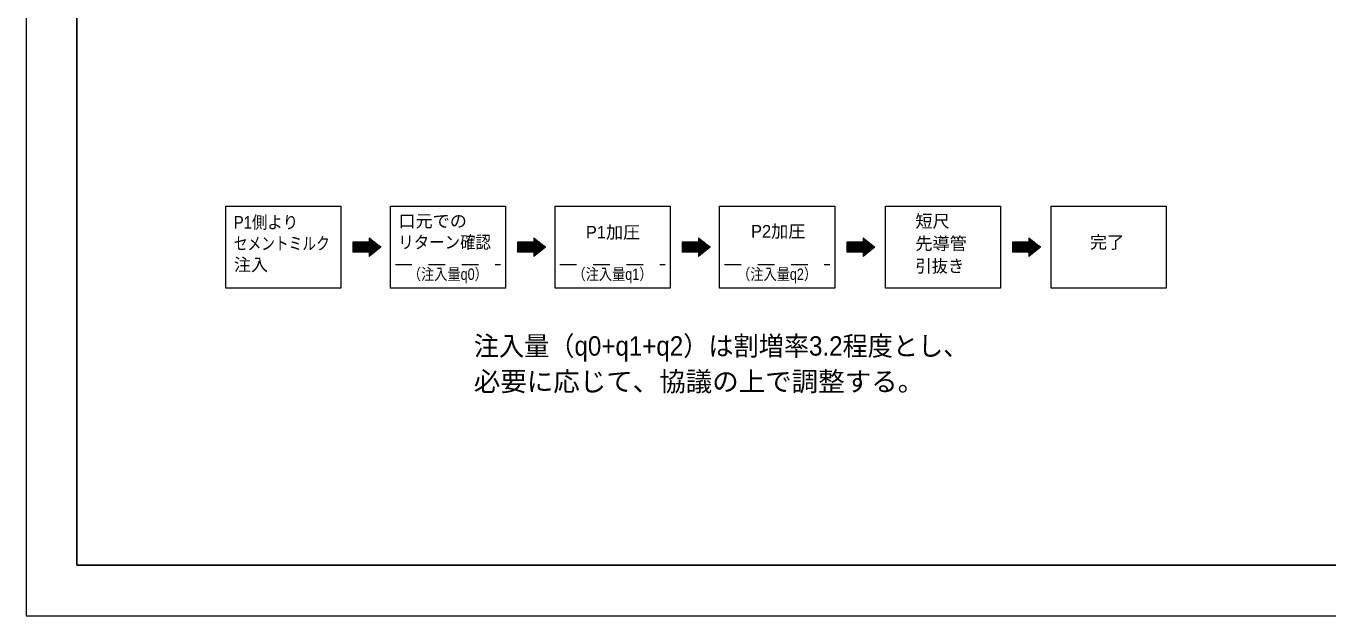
# Model space of a CAD drawing. Units: millimetres, scale not verified. Extents: x 1889 to 4202, y 889 to 2522.
# Drawn here: x 1889 to 3299, y 889 to 1528 of the extents above; entities that cross this region are included whole.
import ezdxf
from ezdxf.enums import TextEntityAlignment as Align

# ---------------------------------------------------------------- set-up
doc = ezdxf.new("R2010")
doc.units = ezdxf.units.MM
doc.header["$LTSCALE"] = 3
doc.linetypes.add('DASHED_SPACED', pattern=[12, 6, -6])
for name, color, linetype, lineweight in [('1外形線', 7, 'Continuous', 35), ('3隠れ線', 2, 'DASHED_SPACED', 13), ('6寸法線', 4, 'Continuous', 13), ('7 枠・タイトル', 7, 'Continuous', 25), ('DEFPOINTS_3', 7, 'Continuous', 13)]:
    doc.layers.add(name, color=color, linetype=linetype, lineweight=lineweight)
doc.styles.add('ＭＳ Ｐゴシック', font='')
doc.styles.get('ＭＳ Ｐゴシック').set_extended_font_data('MS PGothic')

msp = doc.modelspace()

# ---------------------------------------------------------------- hatches: boundary and pattern name
at = {"layer": '6寸法線'}
h = msp.add_hatch(dxfattribs=at)
h.set_pattern_fill('USER', color=256, style=0, pattern_type=2)
h.set_pattern_definition([(315, (-1103.828, 757.022), (0.55243, 0.55243), [])])
h.paths.add_polyline_path([(2260.491, 1282.787), (2242.759, 1282.787), (2242.759, 1293.722), (2260.491, 1293.722), (2260.491, 1298.278), (2273.248, 1288.254), (2260.491, 1278.231)])
h = msp.add_hatch(dxfattribs=at)
h.set_pattern_fill('USER', color=256, style=0, pattern_type=2)
h.set_pattern_definition([(315, (-925.559, 757.022), (0.55243, 0.55243), [])])
h.paths.add_polyline_path([(2438.76, 1282.787), (2421.028, 1282.787), (2421.028, 1293.722), (2438.76, 1293.722), (2438.76, 1298.278), (2451.517, 1288.254), (2438.76, 1278.231)])
h = msp.add_hatch(dxfattribs=at)
h.set_pattern_fill('USER', color=256, style=0, pattern_type=2)
h.set_pattern_definition([(315, (-747.291, 757.022), (0.55243, 0.55243), [])])
h.paths.add_polyline_path([(2617.028, 1282.787), (2599.297, 1282.787), (2599.297, 1293.722), (2617.028, 1293.722), (2617.028, 1298.278), (2629.786, 1288.254), (2617.028, 1278.231)])
h = msp.add_hatch(dxfattribs=at)
h.set_pattern_fill('USER', color=256, style=0, pattern_type=2)
h.set_pattern_definition([(315, (-569.022, 757.022), (0.55243, 0.55243), [])])
h.paths.add_polyline_path([(2795.297, 1282.787), (2777.566, 1282.787), (2777.566, 1293.722), (2795.297, 1293.722), (2795.297, 1298.278), (2808.055, 1288.254), (2795.297, 1278.231)])
h = msp.add_hatch(dxfattribs=at)
h.set_pattern_fill('USER', color=256, style=0, pattern_type=2)
h.set_pattern_definition([(315, (-389.499, 757.022), (0.55243, 0.55243), [])])
h.paths.add_polyline_path([(2974.82, 1282.787), (2957.089, 1282.787), (2957.089, 1293.722), (2974.82, 1293.722), (2974.82, 1298.278), (2987.578, 1288.254), (2974.82, 1278.231)])

# ---------------------------------------------------------------- linework, layer by layer
at = {"layer": '3隠れ線'}
for p, q in [((2288.808, 1269.391), (2402.705, 1269.391)), ((2467.077, 1269.391), (2580.974, 1269.391)), ((2645.346, 1269.391), (2759.243, 1269.391))]:
    msp.add_line(p, q, dxfattribs=at)
at = {"layer": '6寸法線'}
for p, q in [((2260.491, 1298.278), (2260.491, 1293.722)), ((2260.491, 1298.278), (2273.248, 1288.254)), ((2438.76, 1298.278), (2451.517, 1288.254)), ((2438.76, 1298.278), (2438.76, 1293.722)), ((2617.028, 1298.278), (2617.028, 1293.722)), ((2617.028, 1298.278), (2629.786, 1288.254)), ((2795.297, 1298.278), (2808.055, 1288.254)), ((2795.297, 1298.278), (2795.297, 1293.722)), ((2974.82, 1298.278), (2974.82, 1293.722)), ((2974.82, 1298.278), (2987.578, 1288.254)), ((2242.759, 1293.722), (2242.759, 1282.787)), ((2260.491, 1293.722), (2242.759, 1293.722)), ((2273.248, 1288.254), (2260.491, 1278.231)), ((2438.76, 1293.722), (2421.028, 1293.722)), ((2421.028, 1293.722), (2421.028, 1282.787)), ((2451.517, 1288.254), (2438.76, 1278.231)), ((2599.297, 1293.722), (2599.297, 1282.787)), ((2617.028, 1293.722), (2599.297, 1293.722)), ((2629.786, 1288.254), (2617.028, 1278.231)), ((2795.297, 1293.722), (2777.566, 1293.722)), ((2777.566, 1293.722), (2777.566, 1282.787)), ((2808.055, 1288.254), (2795.297, 1278.231)), ((2957.089, 1293.722), (2957.089, 1282.787)), ((2974.82, 1293.722), (2957.089, 1293.722)), ((2987.578, 1288.254), (2974.82, 1278.231)), ((2260.491, 1282.787), (2242.759, 1282.787)), ((2260.491, 1282.787), (2260.491, 1278.231)), ((2438.76, 1282.787), (2421.028, 1282.787)), ((2438.76, 1282.787), (2438.76, 1278.231)), ((2617.028, 1282.787), (2599.297, 1282.787)), ((2617.028, 1282.787), (2617.028, 1278.231)), ((2795.297, 1282.787), (2777.566, 1282.787)), ((2795.297, 1282.787), (2795.297, 1278.231)), ((2974.82, 1282.787), (2957.089, 1282.787)), ((2974.82, 1282.787), (2974.82, 1278.231))]:
    msp.add_line(p, q, dxfattribs=at)
for points in [[(2105.178, 1332.698), (2229.798, 1332.698), (2229.798, 1243.811), (2105.178, 1243.811)], [(2283.447, 1332.698), (2408.066, 1332.698), (2408.066, 1243.811), (2283.447, 1243.811)], [(2461.716, 1332.698), (2586.335, 1332.698), (2586.335, 1243.811), (2461.716, 1243.811)], [(2639.985, 1332.698), (2764.604, 1332.698), (2764.604, 1243.811), (2639.985, 1243.811)], [(2819.508, 1332.698), (2944.127, 1332.698), (2944.127, 1243.811), (2819.508, 1243.811)], [(2999.031, 1332.698), (3123.651, 1332.698), (3123.651, 1243.811), (2999.031, 1243.811)]]:
    msp.add_lwpolyline(points, close=True, dxfattribs=at)
at = {"layer": '7 枠・タイトル'}
for p, q in [((1943.868, 2467.402), (1943.868, 943.902)), ((1943.868, 943.902), (4146.618, 943.902))]:
    msp.add_line(p, q, dxfattribs=at)
at = {"layer": 'DEFPOINTS_3'}
for p, q in [((1888.868, 2522.402), (1888.868, 888.902)), ((1888.868, 888.902), (4201.618, 888.902))]:
    msp.add_line(p, q, dxfattribs=at)

# ---------------------------------------------------------------- texts
at = {"layer": '1外形線', "style": 'ＭＳ Ｐゴシック', "width": 0.85}
for s, p in [('（注入量q0）', (2345.667, 1249.085)), ('（注入量q1）', (2523.936, 1249.085)), ('（注入量q2）', (2702.205, 1249.085))]:
    msp.add_text(s, height=12.31, dxfattribs=at).set_placement(p, align=Align.BOTTOM_CENTER)
at = {"layer": '6寸法線', "color": 7, "style": 'ＭＳ Ｐゴシック'}
for s, width, p in [('P1側より', 0.9, (2113.862, 1321.949)), ('セメントミルク', 0.8, (2113.862, 1299.033)), ('リターン確認', 0.9, (2292.056, 1300.411)), ('引抜き', 0.95, (2851.966, 1274.558))]:
    msp.add_text(s, height=13.61, dxfattribs=dict(at, width=width)).set_placement(p, align=Align.TOP_LEFT)
for s, p in [('口元での', (2292.056, 1323.327)), ('P1加圧', (2495.092, 1311.239)), ('P2加圧', (2673.962, 1312.212)), ('短尺', (2851.966, 1323.159)), ('先導管', (2851.966, 1299.005)), ('完了', (3040.986, 1300.398)), ('注入', (2113.862, 1276.116))]:
    msp.add_text(s, height=13.61, dxfattribs=at).set_placement(p, align=Align.TOP_LEFT)
at = {"layer": '6寸法線', "color": 7, "style": 'ＭＳ Ｐゴシック', "width": 0.95}
msp.add_text('注入量（q0+q1+q2）は割増率3.2程度とし、', height=21.03, dxfattribs=at).set_placement((2373.78, 1164.439), align=Align.BOTTOM_LEFT)
at = {"layer": '6寸法線', "color": 7, "style": 'ＭＳ Ｐゴシック'}
msp.add_text('必要に応じて、協議の上で調整する。', height=21.03, dxfattribs=at).set_placement((2373.78, 1125.993), align=Align.BOTTOM_LEFT)

doc.saveas('drawing.dxf')
